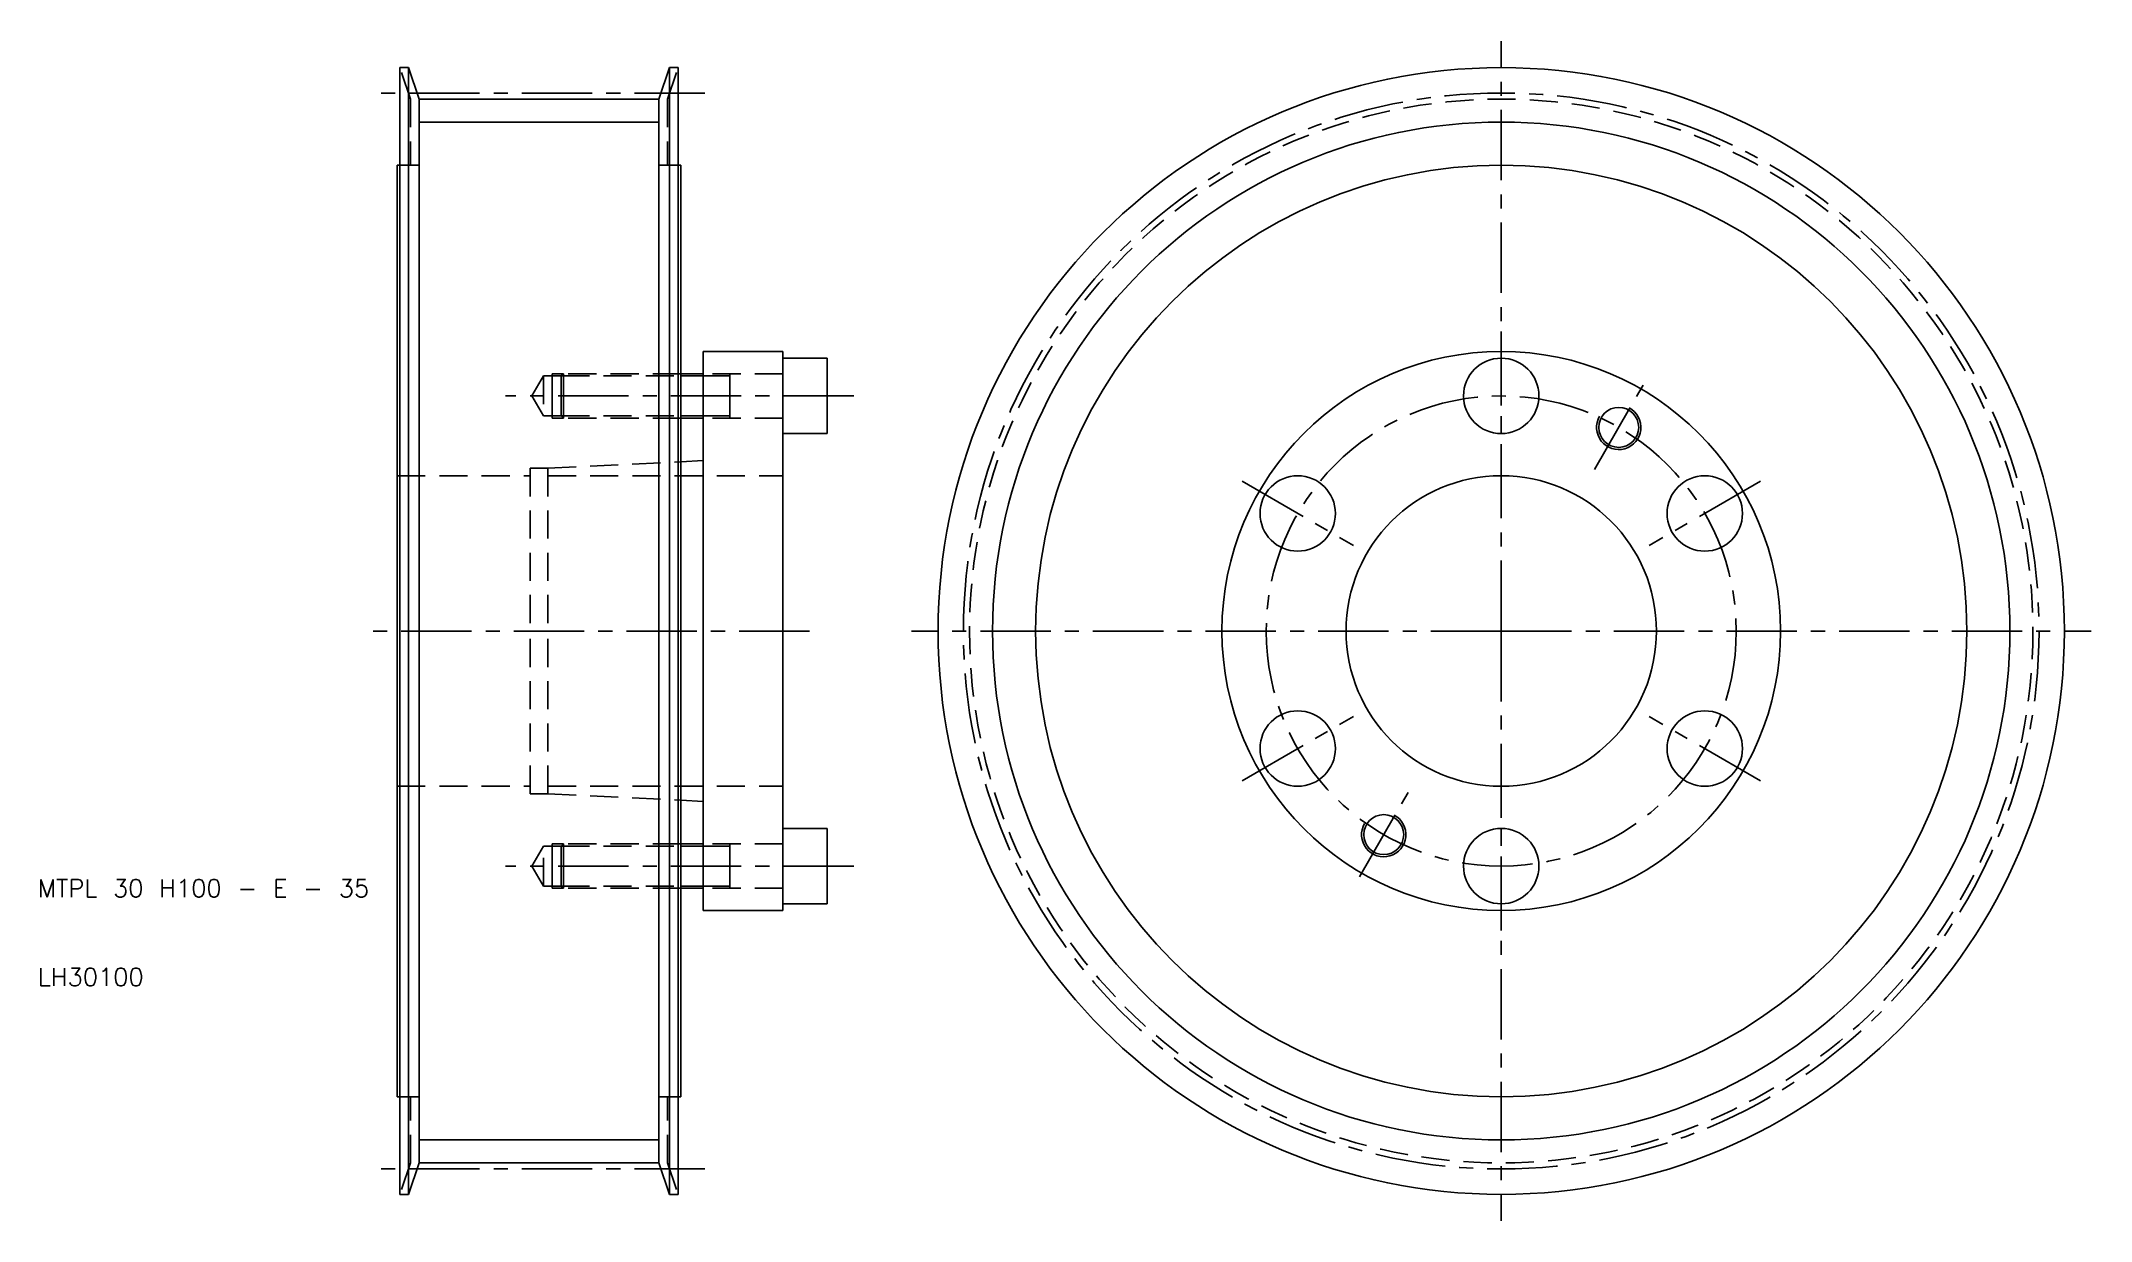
# Model space of a CAD drawing. Extents: x 10 to 242, y -16 to 116.
import ezdxf

# ---------------------------------------------------------------- set-up
doc = ezdxf.new("R2010")
doc.units = 0
doc.header["$LTSCALE"] = 0.25
doc.linetypes.add('CENTER', pattern=[50.8, 31.75, -6.35, 6.35, -6.35])
doc.linetypes.add('DASHED', pattern=[19.05, 12.7, -6.35])
doc.layers.get('0').update_dxf_attribs({"linetype": 'CONTINUOUS'})
doc.layers.add('CENTER', color=1, linetype='CENTER')
doc.styles.get("Standard").update_dxf_attribs({"font": 'txt.shx'})

msp = doc.modelspace()

# ---------------------------------------------------------------- linework, layer by layer
for p, q in [((50.8, 113.5), (50.8, 102.5)), ((51.8, 113.5), (50.8, 113.5)), ((51.8, 113.5), (51.8, -13.5)), ((53, 109.95), (51.8, 113.5)), ((80, 109.95), (81.2, 113.5)), ((81.2, 113.5), (81.2, -13.5)), ((81.2, 113.5), (82.2, 113.5)), ((82.2, 113.5), (82.2, 102.5)), ((80, 109.95), (53, 109.95)), ((53, 109.95), (53, 102.5)), ((80, 109.95), (80, 102.5)), ((50.5, 102.5), (50.5, 50)), ((50.8, 102.5), (50.5, 102.5)), ((50.8, 102.5), (50.8, 50)), ((53, 102.5), (53, -2.5)), ((80, 102.5), (80, -2.5)), ((82.2, 102.5), (82.2, 50)), ((82.2, 102.5), (82.5, 102.5)), ((82.5, 102.5), (82.5, 79)), ((85, 81.5), (85, 79)), ((85, 81.5), (94, 81.5)), ((94, 81.5), (94, 80.75)), ((85, 79), (82.5, 79)), ((82.5, 79), (82.5, 74)), ((85, 79), (85, 74)), ((94, 80.75), (99, 80.75)), ((94, 80.75), (94, 72.25)), ((99, 80.75), (99, 76.5)), ((99, 72.25), (99, 76.5)), ((82.5, 74), (82.5, 69.078571)), ((85, 74), (82.5, 74)), ((85, 74), (85, 69.2)), ((94, 72.25), (94, 50)), ((94, 72.25), (99, 72.25)), ((85, 69.2), (82.5, 69.078571)), ((82.5, 69.078571), (82.5, 50)), ((85, 69.2), (85, 50)), ((50.5, -2.5), (50.5, 50)), ((50.8, -2.5), (50.8, 50)), ((82.2, -2.5), (82.2, 50)), ((82.5, 30.921429), (82.5, 50)), ((85, 30.8), (85, 50)), ((94, 27.75), (94, 50)), ((82.5, 26), (82.5, 30.921429)), ((85, 30.8), (82.5, 30.921429)), ((85, 26), (85, 30.8)), ((94, 27.75), (99, 27.75)), ((94, 19.25), (94, 27.75)), ((99, 27.75), (99, 23.5)), ((82.5, 21), (82.5, 26)), ((85, 26), (82.5, 26)), ((85, 21), (85, 26)), ((99, 19.25), (99, 23.5)), ((82.5, -2.5), (82.5, 21)), ((85, 21), (82.5, 21)), ((85, 18.5), (85, 21)), ((85, 18.5), (94, 18.5)), ((94, 19.25), (99, 19.25)), ((94, 18.5), (94, 19.25)), ((50.8, -2.5), (50.5, -2.5)), ((50.8, -13.5), (50.8, -2.5)), ((53, -9.95), (53, -2.5)), ((80, -9.95), (80, -2.5)), ((82.2, -13.5), (82.2, -2.5)), ((82.2, -2.5), (82.5, -2.5)), ((53, -9.95), (51.8, -13.5)), ((80, -9.95), (53, -9.95)), ((80, -9.95), (81.2, -13.5)), ((51.8, -13.5), (50.8, -13.5)), ((81.2, -13.5), (82.2, -13.5))]:
    msp.add_line(p, q)
at = {"color": 3, "linetype": 'DASHED'}
for p, q in [((52, 109.95), (50.8, 113.5)), ((81, 109.95), (82.2, 113.5)), ((52, 109.95), (52, 102.5)), ((81, 109.95), (81, 102.5)), ((53, 102.5), (50.8, 102.5)), ((80, 102.5), (82.2, 102.5)), ((67, 78.75), (65.700962, 76.5)), ((69, 78.75), (67, 78.75)), ((67, 78.75), (67, 74.25)), ((69.25, 79), (68, 79)), ((68, 79), (68, 76.5)), ((69.25, 79), (69, 78.75)), ((69, 78.75), (82.5, 78.75)), ((69, 78.75), (69, 76.5)), ((82.5, 79), (69.25, 79)), ((69.25, 79), (69.25, 76.5)), ((94, 79), (85, 79)), ((85, 78.75), (88, 78.75)), ((88, 79), (88, 76.5)), ((67, 74.25), (65.700962, 76.5)), ((68, 74), (68, 76.5)), ((69, 74.25), (69, 76.5)), ((69.25, 74), (69.25, 76.5)), ((88, 74), (88, 76.5)), ((69, 74.25), (67, 74.25)), ((69.25, 74), (68, 74)), ((69, 74.25), (82.5, 74.25)), ((69.25, 74), (69, 74.25)), ((82.5, 74), (69.25, 74)), ((85, 74.25), (88, 74.25)), ((94, 74), (85, 74)), ((50.5, 67.5), (65.5, 67.5)), ((65.5, 68.35), (65.5, 50)), ((65.5, 68.35), (67.5, 68.35)), ((67.5, 68.35), (82.5, 69.078571)), ((67.5, 68.35), (67.5, 50)), ((67.5, 67.5), (94, 67.5)), ((65.5, 31.65), (65.5, 50)), ((67.5, 31.65), (67.5, 50)), ((50.5, 32.5), (65.5, 32.5)), ((67.5, 32.5), (94, 32.5)), ((65.5, 31.65), (67.5, 31.65)), ((67.5, 31.65), (82.5, 30.921429)), ((67, 25.75), (65.700962, 23.5)), ((67, 21.25), (67, 25.75)), ((69, 25.75), (67, 25.75)), ((68, 26), (68, 23.5)), ((69.25, 26), (68, 26)), ((69.25, 26), (69, 25.75)), ((69, 25.75), (82.5, 25.75)), ((69, 25.75), (69, 23.5)), ((82.5, 26), (69.25, 26)), ((69.25, 26), (69.25, 23.5)), ((94, 26), (85, 26)), ((85, 25.75), (88, 25.75)), ((88, 26), (88, 23.5)), ((67, 21.25), (65.700962, 23.5)), ((68, 21), (68, 23.5)), ((69, 21.25), (69, 23.5)), ((69.25, 21), (69.25, 23.5)), ((88, 21), (88, 23.5)), ((69, 21.25), (67, 21.25)), ((69.25, 21), (68, 21)), ((69, 21.25), (82.5, 21.25)), ((69.25, 21), (69, 21.25)), ((82.5, 21), (69.25, 21)), ((85, 21.25), (88, 21.25)), ((94, 21), (85, 21)), ((53, -2.5), (50.8, -2.5)), ((52, -9.95), (52, -2.5)), ((80, -2.5), (82.2, -2.5)), ((81, -9.95), (81, -2.5)), ((52, -9.95), (50.8, -13.5)), ((81, -9.95), (82.2, -13.5))]:
    msp.add_line(p, q, dxfattribs=at)
at = {"color": 3}
for p, q in [((80, 107.36), (53, 107.36)), ((85, 78.75), (82.5, 78.75)), ((85, 74.25), (82.5, 74.25)), ((85, 25.75), (82.5, 25.75)), ((85, 21.25), (82.5, 21.25)), ((80, -7.36), (53, -7.36))]:
    msp.add_line(p, q, dxfattribs=at)
for centre, radius in [((175, 50), 63.5), ((175, 50), 52.5), ((175, 50), 31.5), ((175, 50), 31.5), ((175, 76.5), 4.25), ((188.25, 72.949673), 2.25), ((152.050327, 63.25), 4.25), ((175, 50), 17.5), ((197.949673, 63.25), 4.25), ((152.050327, 36.75), 4.25), ((197.949673, 36.75), 4.25), ((161.75, 27.050327), 2.25), ((175, 23.5), 4.25)]:
    msp.add_circle(centre, radius)
at = {"color": 3, "linetype": 'DASHED'}
msp.add_circle((175, 50), 59.95, dxfattribs=at)
at = {"color": 3}
msp.add_circle((175, 50), 57.36, dxfattribs=at)
for centre in [(188.25, 72.949673), (161.75, 27.050327)]:
    msp.add_arc(centre, 2.5, 150, 62, dxfattribs=at)
at = {"layer": 'CENTER', "color": 1, "linetype": 'CENTER'}
for p, q in [((175, 50), (175, 116.5)), ((85.2, 110.64), (47.8, 110.64)), ((175, 83.75), (175, 69.25)), ((102, 76.5), (62.700962, 76.5)), ((185.5, 68.186533), (191, 77.712813)), ((145.771643, 66.875), (158.329011, 59.625)), ((204.228357, 66.875), (191.670989, 59.625)), ((97, 50), (47.5, 50)), ((175, 50), (108.5, 50)), ((175, 50), (241.5, 50)), ((175, 50), (175, -16.5)), ((145.771643, 33.125), (158.329011, 40.375)), ((204.228357, 33.125), (191.670989, 40.375)), ((159, 22.287187), (164.5, 31.813467)), ((175, 16.25), (175, 30.75)), ((102, 23.5), (62.700962, 23.5)), ((85.2, -10.64), (47.8, -10.64))]:
    msp.add_line(p, q, dxfattribs=at)
for radius in [60.64, 26.5]:
    msp.add_circle((175, 50), radius, dxfattribs=at)

# ---------------------------------------------------------------- texts
for s, p in [('MTPL 30 H100 - E - 35', (10, 20)), ('LH30100', (10, 10))]:
    msp.add_text(s, height=2).set_placement(p)

doc.saveas('drawing.dxf')
